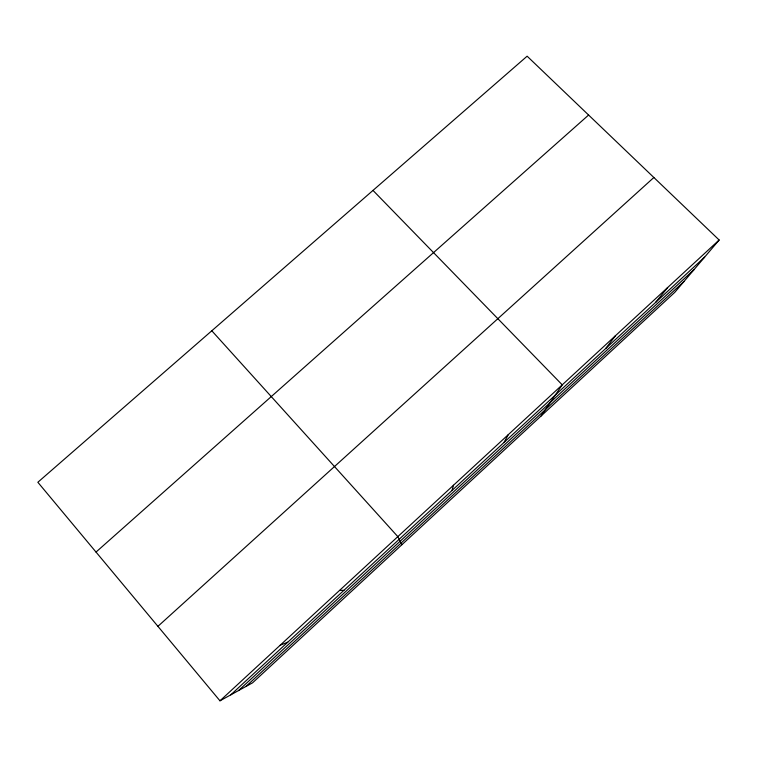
<?xml version="1.0" encoding="UTF-8"?>
<svg xmlns="http://www.w3.org/2000/svg" width="757" height="757" viewBox="0 0 757 757"><rect width="100%" height="100%" fill="white"/><g stroke="black" fill="none" stroke-linecap="round" stroke-linejoin="round"><path stroke-width="1.14" d="M451.995 490.489L453.5 485.237M504.03 442.429L508.297 434.65M541.066 416.009L562.243 384.849L372.993 190.414M605.799 348.419L615.356 335.815M655.571 302.45L667.655 287.537M719.15 239.997L674.799 292.325L252.564 682.823L219.975 700.812L37.85 482.266L527.127 56.188L719.15 239.997L219.975 700.812M245.921 686.495L683.912 281.566M230.734 694.879L704.625 257.143M238.531 690.573L694.027 269.643M157.92 626.342L653.859 177.498M96.025 552.071L588.605 115.026M280.251 645.172L287.774 642.191M339.524 590.451L343.915 590.337M211.809 330.781L397.822 536.628L401.92 544.69"/></g></svg>
